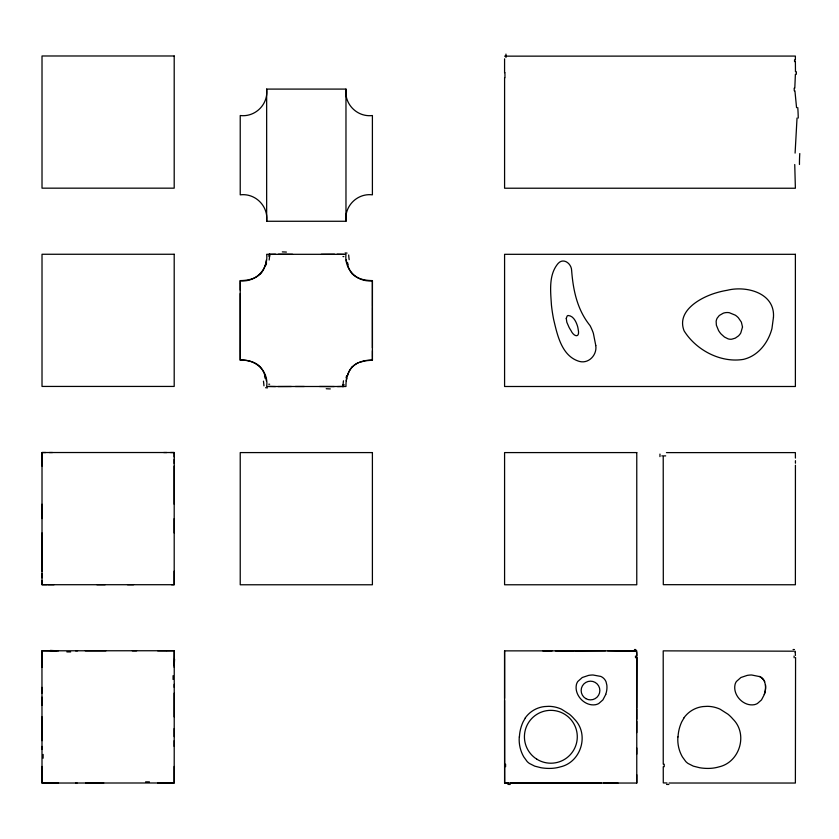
<?xml version="1.0" encoding="UTF-8"?>
<svg xmlns="http://www.w3.org/2000/svg" width="839" height="839" viewBox="0 0 839 839"><rect width="100%" height="100%" fill="white"/><g stroke="black" fill="none" stroke-linecap="round" stroke-linejoin="round"><path stroke-width="1.26" d="M42.013 746.416L42.013 749.426M42.013 518.617L42.013 504.239M42.013 466.075L42.013 452.536L45.715 452.525M42.013 740.669L42.013 716.894M42.013 693.119L42.013 687.372M42.013 571.16L42.013 532.996M42.034 775.194L41.95 783.039L174.197 782.976L174.187 766.468M174.197 746.416L174.197 740.669M174.187 716.894L174.197 693.119M174.197 687.372L174.197 684.351M174.176 658.594L174.25 650.739L42.013 650.802L42.013 667.309M174.197 571.16L174.187 584.699L171.544 584.71M174.187 532.996L174.197 518.617M174.187 504.239L174.197 466.075M240.216 350.702L240.237 334.174M240.216 290.116L240.227 283.509M372.39 306.634L372.411 280.614C365.29 280.499 357.529 279.167 352.307 273.902M372.401 357.299L372.411 350.702M504.585 698.352L504.585 650.865L636.77 650.865L636.77 783.039L504.585 783.039L504.585 650.865M636.77 783.039L636.77 774.743M636.77 754.135L636.77 747.979M636.77 732.594L636.77 721.309M636.759 707.969L636.948 657.514M795.435 463.212L795.435 460.684M795.382 59.989L795.382 56.077L504.596 56.15M795.466 71.755L795.382 61.604M795.424 465.226L795.382 584.762L663.303 584.678L663.219 456.919M504.627 766.72L504.669 782.913L508.382 782.976M663.25 766.72L663.282 782.913L667.005 782.976M504.585 58.835L504.575 72.689M266.655 89.091C268.511 104.225 255.36 117.376 240.227 115.53L240.227 194.837C255.36 192.98 268.511 206.142 266.655 221.265L345.972 221.265C344.116 206.142 357.267 192.98 372.401 194.837L372.401 115.53C357.267 117.376 344.116 104.225 345.972 89.091L266.655 89.091L266.655 221.265M795.393 74.252L794.795 88.168M519.257 736.936L519.163 739.977A34.923 34.923 0 0 0 523.714 756.799L527.175 761.56A17.126 17.126 0 0 0 529.461 763.48L534.726 766.143L541.008 767.727A49.858 49.858 0 0 0 549.744 768.419L551.947 768.346A37.734 37.734 0 0 0 560.368 766.877C581.154 762.221 589.607 734.188 574.369 719.128A39.706 39.706 0 0 0 569.419 714.241L561.627 709.27A31.641 31.641 0 0 0 559.613 708.399L557.526 707.686A31.379 31.379 0 0 0 548.811 706.323L544.406 706.574A27.278 27.278 0 0 0 525.214 717.974M677.881 736.936L677.786 739.977A34.923 34.923 0 0 0 682.327 756.799L685.788 761.56A17.126 17.126 0 0 0 688.074 763.48L693.339 766.143L699.621 767.727A49.858 49.858 0 0 0 708.368 768.419L710.56 768.346A37.734 37.734 0 0 0 718.981 766.877C739.778 762.221 748.231 734.188 732.982 719.128A39.706 39.706 0 0 0 728.032 714.241L720.24 709.27A31.641 31.641 0 0 0 718.226 708.399L716.139 707.686A31.379 31.379 0 0 0 707.434 706.323L703.019 706.574A27.278 27.278 0 0 0 683.837 717.974M795.099 153.097L797.029 118.068M266.393 259.849L265.869 262.712M346.234 380.969L346.759 378.106M605.8 694.356L602.884 699.915L598.773 703.512A11.306 11.306 0 0 1 595.491 704.718C584.731 706.511 573.918 694.965 576.466 684.341A10.519 10.519 0 0 1 577.809 681.478L582.287 677.503L588.59 675.395A26.617 26.617 0 0 1 593.047 674.996L600.818 676.433A10.078 10.078 0 0 1 606.031 681.719L606.859 685.232A20.828 20.828 0 0 1 605.737 694.325M764.423 694.356L761.497 699.915L757.397 703.512A11.306 11.306 0 0 1 754.114 704.718C743.344 706.511 732.541 694.965 735.09 684.341A10.519 10.519 0 0 1 736.422 681.478L740.91 677.503L747.213 675.395A26.617 26.617 0 0 1 751.66 674.996L759.893 676.654A9.974 9.974 0 0 1 764.633 681.719L765.472 685.232A20.828 20.828 0 0 1 764.35 694.325M525.308 718.037L523.064 721.949A40.387 40.387 0 0 0 519.404 736.946M683.932 718.037L681.688 721.949A40.387 40.387 0 0 0 678.027 736.946M260.551 273.671C255.35 279.114 247.442 280.499 240.216 280.614L240.227 282.932M352.076 367.146C357.299 361.798 365.154 359.994 372.401 360.057L372.401 280.75C357.267 282.607 344.116 269.445 345.972 254.311L266.655 254.311C268.511 269.445 255.36 282.607 240.227 280.75L240.227 360.057C247.379 360.036 255.129 361.63 260.31 366.905A21.625 21.311 74.3 0 1 264.988 375.998M358.463 362.647C349.223 366.507 345.668 377.172 345.972 386.496L266.655 386.496C268.889 370.807 254.993 358.788 240.216 360.193L240.216 351.331M359.595 362.301L365.542 360.76L372.411 360.193L372.401 357.875M268.7 254.385L275.528 254.248M343.927 386.433L337.456 386.569M666.46 452.62L795.372 452.609L795.414 458.073M334.614 254.259L321.264 254.322M278.013 386.559L291.364 386.496M58.52 650.802L50.35 650.823M166.951 650.823L174.25 650.739L174.197 782.976L166.951 782.965M605.517 650.739L574.893 650.917M542.812 650.865L552.093 650.854M157.68 782.976L166.405 782.965M295.359 386.496L304.295 386.496M319.491 386.496L334.258 386.548M49.407 452.525L52.511 452.525M163.699 452.525L166.793 452.525M170.485 452.525L174.187 452.536L174.187 456.762M46.774 584.71L42.013 584.699L42.013 580.473M47.823 584.71L54.032 584.71M96.894 584.71L105.148 584.71M127.507 584.71L133.558 584.71M555.418 650.844L573.876 650.917M607.572 650.728L634.966 651.19M49.805 650.823L41.95 650.739L42.013 782.976L49.805 782.965M75.562 650.802L77.566 650.802M85.316 650.802L105.903 650.802M132.373 650.802L136.589 650.802M166.405 650.823L157.68 650.802M75.562 782.986L77.062 782.986M85.819 782.986L103.742 782.976M603.65 783.028L617.997 783.039M517.16 783.07L585.087 783.07M586.115 783.07L601.573 783.028M337.1 254.248L343.927 254.385M292.559 254.322L278.37 254.259M275.528 386.569L268.7 386.433M516.646 783.07L510.469 783.018M50.35 782.965L58.52 782.976M669.082 783.018L795.382 783.039L795.571 657.514M793.589 651.19L663.209 650.865L663.24 764.172M346.759 262.701L346.234 259.849M265.869 378.106L266.393 380.969M796.557 107.686L794.921 90.801M795.445 655.437L795.215 652.06M636.822 655.437L636.591 652.06M794.743 164.517L795.382 188.24L504.585 188.219L504.596 77.775M504.627 764.172L504.585 700.408M174.187 667.309L174.176 659.139M42.013 766.468L42.034 774.638M636.759 708.997L636.77 719.254M372.39 307.305L372.411 347.86M240.216 293.545L240.237 333.513M174.187 459.394L174.197 463.537M174.187 728.535L174.197 736.611M42.013 573.698L42.013 577.84M42.013 697.167L42.013 705.242M345.972 89.091L345.972 221.265M505.959 54.084A32.291 5.863 -87.7 0 1 505.969 57.524M504.931 72.563A141.298 21.625 -90 0 1 504.952 77.733M799.462 164.496A128.273 114.67 88.3 0 1 799.787 153.527M797.774 107.581A178.476 165.944 89.9 0 1 798.246 118.047M794.302 90.864A54.64 49.228 -87.2 0 1 794.176 88.189M796.379 71.787A55.783 40.429 89.1 0 1 796.305 74.335M794.554 61.625A57.062 11.4 -89.9 0 1 794.554 59.894M659.978 454.077A62.883 12.249 -88.6 0 1 659.957 456.626M665.694 455.881A64.341 18.762 -1.9 0 1 661.814 455.892M664.205 764.161A112.027 82.358 90 0 1 664.205 766.731M668.851 784.465A65.882 14.609 0.6 0 1 666.544 784.413M794.994 651.934A14.578 6.093 78.6 0 1 794.973 651.074M794.46 649.564A31.525 11.085 5.6 0 1 793.065 649.512M794.082 656.067A25.264 6.303 87.7 0 1 794.176 657.766M759.442 676.433A10.078 10.078 0 0 1 764.654 681.719M765.441 684.708A20.503 20.503 0 0 1 764.329 694.325M505.592 764.161A112.027 82.358 90 0 1 505.592 766.731M510.238 784.465A65.882 14.609 0.6 0 1 507.92 784.413M636.381 651.934A14.578 6.093 78.6 0 1 636.361 651.074M635.847 649.564A31.525 11.085 5.6 0 1 634.452 649.512M635.459 656.067A25.264 6.303 87.7 0 1 635.553 657.766M347.388 375.924A21.625 21.562 -56.3 0 1 351.961 367.042M346.077 377.959A32.49 31.515 -74.1 0 1 346.643 375.715M342.973 386.8A36.549 25.422 -77.9 0 1 343.466 380.791M344.305 384.881A44.247 12.658 2.1 0 1 342.7 384.944M349.171 259.66A36.549 19.758 80.2 0 1 348.678 254.972M345.102 252.959A44.247 15.553 -3.5 0 1 347.042 253.074M348.08 264.673A32.49 30.015 74.8 0 1 347.535 262.544M352.317 273.902A21.625 21.311 74.3 0 1 347.64 264.82M268.323 255.937A44.247 12.658 2.1 0 1 269.927 255.874M269.655 254.018A36.549 25.422 -77.9 0 1 269.162 260.027M282.324 251.899A38.793 5.842 -2.5 0 1 286.414 252.078M342.973 256.587A38.793 1.269 0.3 0 1 343.875 256.587M265.239 264.883A21.625 21.562 -56.3 0 1 260.667 273.766M266.55 262.848A32.49 31.515 -74.1 0 1 265.984 265.103M263.456 381.158A36.549 19.758 80.2 0 1 263.949 385.835M267.515 387.859A44.247 15.553 -3.5 0 1 265.585 387.733M264.547 376.134A32.49 30.015 74.8 0 1 265.093 378.274M330.304 388.918A38.793 5.842 -2.5 0 1 326.214 388.73M269.655 384.231A38.793 1.269 0.3 0 1 268.753 384.22M56.591 650.77A149.174 2.769 1.4 0 1 50.361 650.424M66.858 651.903A149.174 0.661 0.2 0 1 70.654 651.924M41.992 768.377A149.174 2.769 -88.6 0 1 41.635 774.607M43.125 758.215A149.174 0.661 -89.8 0 1 43.146 754.429M159.567 783.007A149.174 2.769 1.4 0 1 165.797 783.364M149.415 781.875A149.174 0.661 0.2 0 1 145.619 781.854M174.218 665.411A149.174 2.769 -88.6 0 1 174.575 659.181M173.086 675.657A149.174 0.661 -89.8 0 1 173.065 679.454M595.784 345.574C597.221 354.834 588.8 364.042 579.298 361.399C561.669 356.156 557.337 335.002 553.625 319.397A161.413 161.413 0 0 1 551.443 305.134C550.594 291.343 548.433 274.846 558.082 263.488C563.493 257.342 571.516 263.698 571.632 270.452C573.142 290.221 577.232 309.769 590.027 325.574A53.885 53.885 0 0 1 593.372 333.303L595.784 345.574M566.262 318.39L566.828 322.239L569.062 327.357A42.768 42.768 0 0 0 570.96 330.524C573.907 336.963 580.21 338.285 578.176 329.412A25.81 25.81 0 0 0 577.557 326.319C576.215 321.882 573.457 315.789 568.16 315.506A2.066 2.066 0 0 0 567.122 316.093L566.262 318.39M773.464 317.247L771.943 328.605A50.592 50.592 0 0 1 768.944 336.932C765.283 344.86 759.442 351.961 751.723 356.197A33.633 33.633 0 0 1 743.385 359.386C720.638 363.14 696.024 350.073 684.079 330.807C676.276 310.87 700.408 297.426 716.317 292.811A84.561 84.561 0 0 1 727.214 290.284C746.332 285.428 775.121 292.905 773.464 317.247M742.515 327.011L740.774 332.978A13.917 13.917 0 0 1 738.383 335.967L735.289 338.138L731.755 339.197A9.061 9.061 0 0 1 728.053 338.841L724.445 337.016L721.173 334.09A22.538 22.538 0 0 1 718.52 330.451L716.37 325.175L716.149 321.4A9.25 9.25 0 0 1 717.209 318.117L719.317 315.474L723.302 313.178A12.375 12.375 0 0 1 729.29 312.695L735.289 315.17A18.437 18.437 0 0 1 738.383 317.792L741.372 322.145L742.515 327.011M174.197 55.982L42.013 55.982L42.013 188.167L174.197 188.167L174.197 55.982M174.197 254.259L42.013 254.259L42.013 386.433L174.197 386.433L174.197 254.259M795.382 254.311L504.585 254.311L504.585 386.496L795.382 386.496L795.382 254.311M174.197 452.525L42.013 452.525L42.013 584.71L174.197 584.71L174.197 452.525M372.401 452.588L240.227 452.588L240.227 584.773L372.401 584.773L372.401 452.588M636.77 452.588L504.585 452.588L504.585 584.773L636.77 584.773L636.77 452.588M585.832 698.614A9.344 9.344 0 0 0 599.854 690.518A9.344 9.344 0 0 0 585.832 682.422A9.344 9.344 0 0 0 585.832 698.614M536.834 759.19A26.439 26.439 0 0 0 577.274 737.712A26.439 26.439 0 0 0 538.449 713.433A26.439 26.439 0 0 0 536.834 759.19"/></g></svg>
